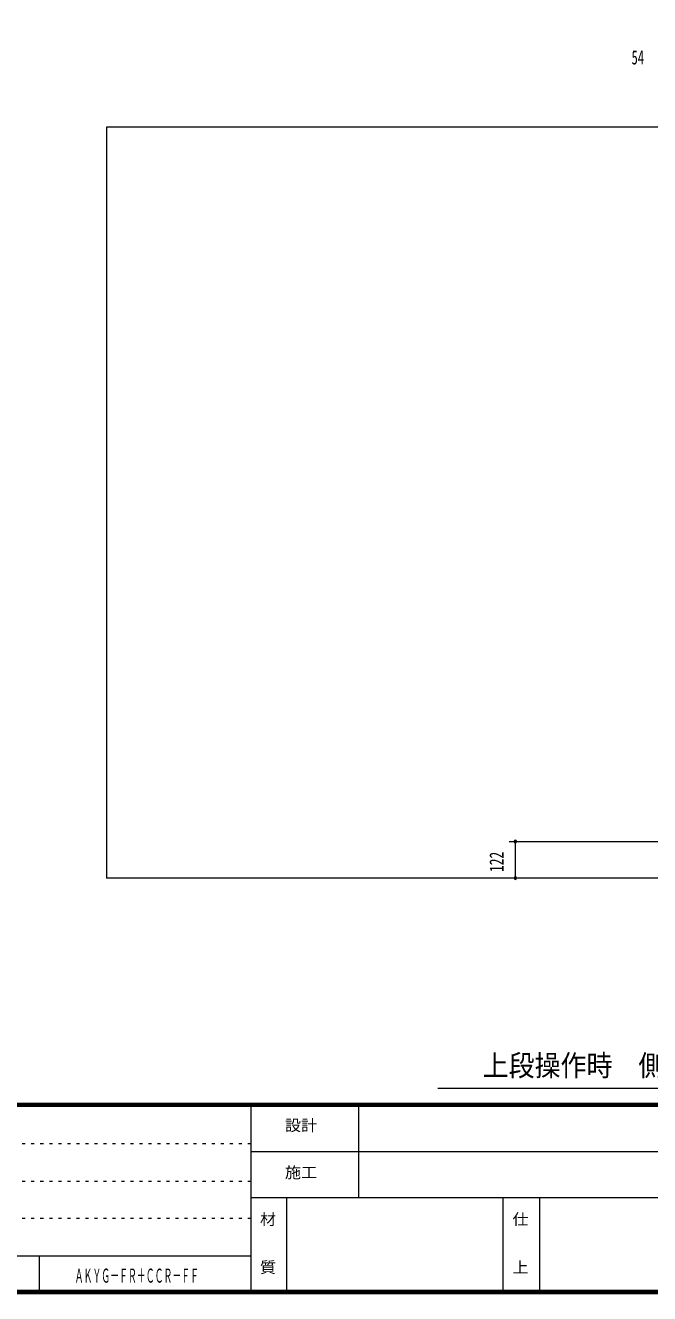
# Model space of a CAD drawing. Units: millimetres, scale not verified. Extents: x -5740 to 6033, y -4020 to 4020.
# Drawn here: x 810 to 2887, y -4020 to 202 of the extents above; entities that cross this region are included whole.
import ezdxf
from ezdxf.enums import TextEntityAlignment as Align

# ---------------------------------------------------------------- set-up
doc = ezdxf.new("R2010")
doc.units = ezdxf.units.MM
doc.header["$LTSCALE"] = 10
doc.linetypes.add('USER1', pattern=[3, 1, -2])
doc.layers.add('0-2_0-F1TEXT', color=7, linetype='Continuous')
for name, color, linetype, lineweight in [('0-3_2ラック-03BODL', 7, 'Continuous', 18), ('0-C_2ラック-F寸法', 3, 'Continuous', 18), ('1-0_F-F4PAPAER', 5, 'Continuous', 18)]:
    doc.layers.add(name, color=color, linetype=linetype, lineweight=lineweight)
doc.styles.add('ＭＳ ゴシック', font='')
doc.styles.get('ＭＳ ゴシック').set_extended_font_data('MS Gothic')

msp = doc.modelspace()

# ---------------------------------------------------------------- linework, layer by layer
at = {"layer": '0-3_2ラック-03BODL'}
for p, q in [((1079.74, -136.6), (1079.74, -2636.6)), ((4949.74, -136.6), (1079.74, -136.6)), ((4949.74, -2636.6), (1079.74, -2636.6))]:
    msp.add_line(p, q, dxfattribs=at)
at = {"layer": '0-C_2ラック-F寸法'}
for p, q in [((2419.74, -2514.62), (2942, -2514.62)), ((2439.74, -2514.62), (2439.74, -2636.6)), ((4101.86, -3336.6), (2181.86, -3336.6))]:
    msp.add_line(p, q, dxfattribs=at)
for centre, start, end in [((2439.74, -2514.62), 0, 180), ((2439.74, -2514.62), 180, 0), ((2439.74, -2636.6), 0, 180), ((2439.74, -2636.6), 180, 0)]:
    msp.add_arc(centre, 4, start, end, dxfattribs=at)
at = {"layer": '1-0_F-F4PAPAER'}
for p, q in [((-5730.04, -3385.87), (5729.96, -3385.87)), ((5729.96, -3386.87), (-5730.04, -3386.87)), ((-5730.04, -3387.87), (5729.96, -3387.87)), ((5729.96, -3388.87), (-5730.04, -3388.87)), ((-5730.04, -3389.87), (5729.96, -3389.87)), ((5729.96, -3390.87), (-5730.04, -3390.87)), ((-5730.04, -3391.87), (5729.96, -3391.87)), ((5729.96, -3392.87), (-5730.04, -3392.87)), ((-5730.04, -3393.87), (5729.96, -3393.87)), ((5729.96, -3394.87), (-5730.04, -3394.87)), ((-5730.04, -3395.87), (5729.96, -3395.87)), ((1559.96, -3395.87), (1559.96, -4019.87)), ((1919.96, -3699.87), (1919.96, -3395.87)), ((3079.96, -3547.87), (1559.96, -3547.87)), ((1559.96, -3699.87), (3079.96, -3699.87)), ((1679.96, -4019.87), (1679.96, -3699.87)), ((2399.96, -4019.87), (2399.96, -3699.87)), ((2519.96, -3699.87), (2519.96, -4019.87)), ((856.76, -4019.87), (856.76, -3895.07))]:
    msp.add_line(p, q, dxfattribs=at)
at = {"layer": '1-0_F-F4PAPAER', "color": 6, "linetype": 'USER1'}
for p, q in [((1559.96, -3520.67), (-5740.04, -3520.67)), ((-5740.04, -3645.47), (1559.96, -3645.47)), ((1559.96, -3770.27), (-5740.04, -3770.27))]:
    msp.add_line(p, q, dxfattribs=at)
at = {"layer": '1-0_F-F4PAPAER'}
for points in [[(5739.96, 4020.13), (-5740.04, 4020.13), (-5740.04, -4019.87), (5739.96, -4019.87)], [(5738.96, 4019.13), (5738.96, -4018.87), (-5739.04, -4018.87), (-5739.04, 4019.13)], [(5737.96, 4018.13), (5737.96, -4017.87), (-5738.04, -4017.87), (-5738.04, 4018.13)], [(5736.96, 4017.13), (5736.96, -4016.87), (-5737.04, -4016.87), (-5737.04, 4017.13)], [(5735.96, 4016.13), (5735.96, -4015.87), (-5736.04, -4015.87), (-5736.04, 4016.13)], [(5734.96, 4015.13), (5734.96, -4014.87), (-5735.04, -4014.87), (-5735.04, 4015.13)], [(5733.96, 4014.13), (5733.96, -4013.87), (-5734.04, -4013.87), (-5734.04, 4014.13)], [(5732.96, 4013.13), (5732.96, -4012.87), (-5733.04, -4012.87), (-5733.04, 4013.13)], [(5731.96, 4012.13), (5731.96, -4011.87), (-5732.04, -4011.87), (-5732.04, 4012.13)], [(5730.96, 4011.13), (5730.96, -4010.87), (-5731.04, -4010.87), (-5731.04, 4011.13)], [(5729.96, 4010.13), (5729.96, -4009.87), (-5730.04, -4009.87), (-5730.04, 4010.13)]]:
    msp.add_lwpolyline(points, close=True, dxfattribs=at)
msp.add_lwpolyline([(1559.96, -3895.07), (556.76, -3895.07), (556.76, -4019.87)], dxfattribs=at)

# ---------------------------------------------------------------- texts
at = {"layer": '0-2_0-F1TEXT', "style": 'ＭＳ ゴシック', "width": 0.45}
msp.add_text('ＡＫＹＧ－ＦＲ＋ＣＣＲ－ＦＦ', height=46.89, dxfattribs=at).set_placement((974.16, -3997.47), align=Align.BOTTOM_LEFT)
at = {"layer": '0-C_2ラック-F寸法', "color": 7, "style": 'ＭＳ ゴシック'}
for s, height, width, p in [('54', 46.89, 0.65, (2826.63, 58.2)), ('上段操作時\u3000側面図\u3000Ｓ＝１／２０', 70.33, 0.9, (2331.36, -3316.6))]:
    msp.add_text(s, height=height, dxfattribs=dict(at, width=width)).set_placement(p, align=Align.BOTTOM_LEFT)
at = {"layer": '0-C_2ラック-F寸法', "color": 7, "style": 'ＭＳ ゴシック', "width": 0.7}
msp.add_text('122', height=46.89, rotation=90, dxfattribs=at).set_placement((2414.94, -2615.99), align=Align.BOTTOM_LEFT)
at = {"layer": '1-0_F-F4PAPAER', "color": 7, "style": 'ＭＳ ゴシック', "width": 1.05}
for s, p in [('設計', (1673.52, -3489.56)), ('施工', (1673.52, -3646.34)), ('材', (1590.52, -3802.34)), ('仕', (2430.52, -3802.34)), ('質', (1590.52, -3962.34)), ('上', (2430.52, -3962.34))]:
    msp.add_text(s, height=37.51, dxfattribs=at).set_placement(p, align=Align.BOTTOM_LEFT)

doc.saveas('drawing.dxf')
